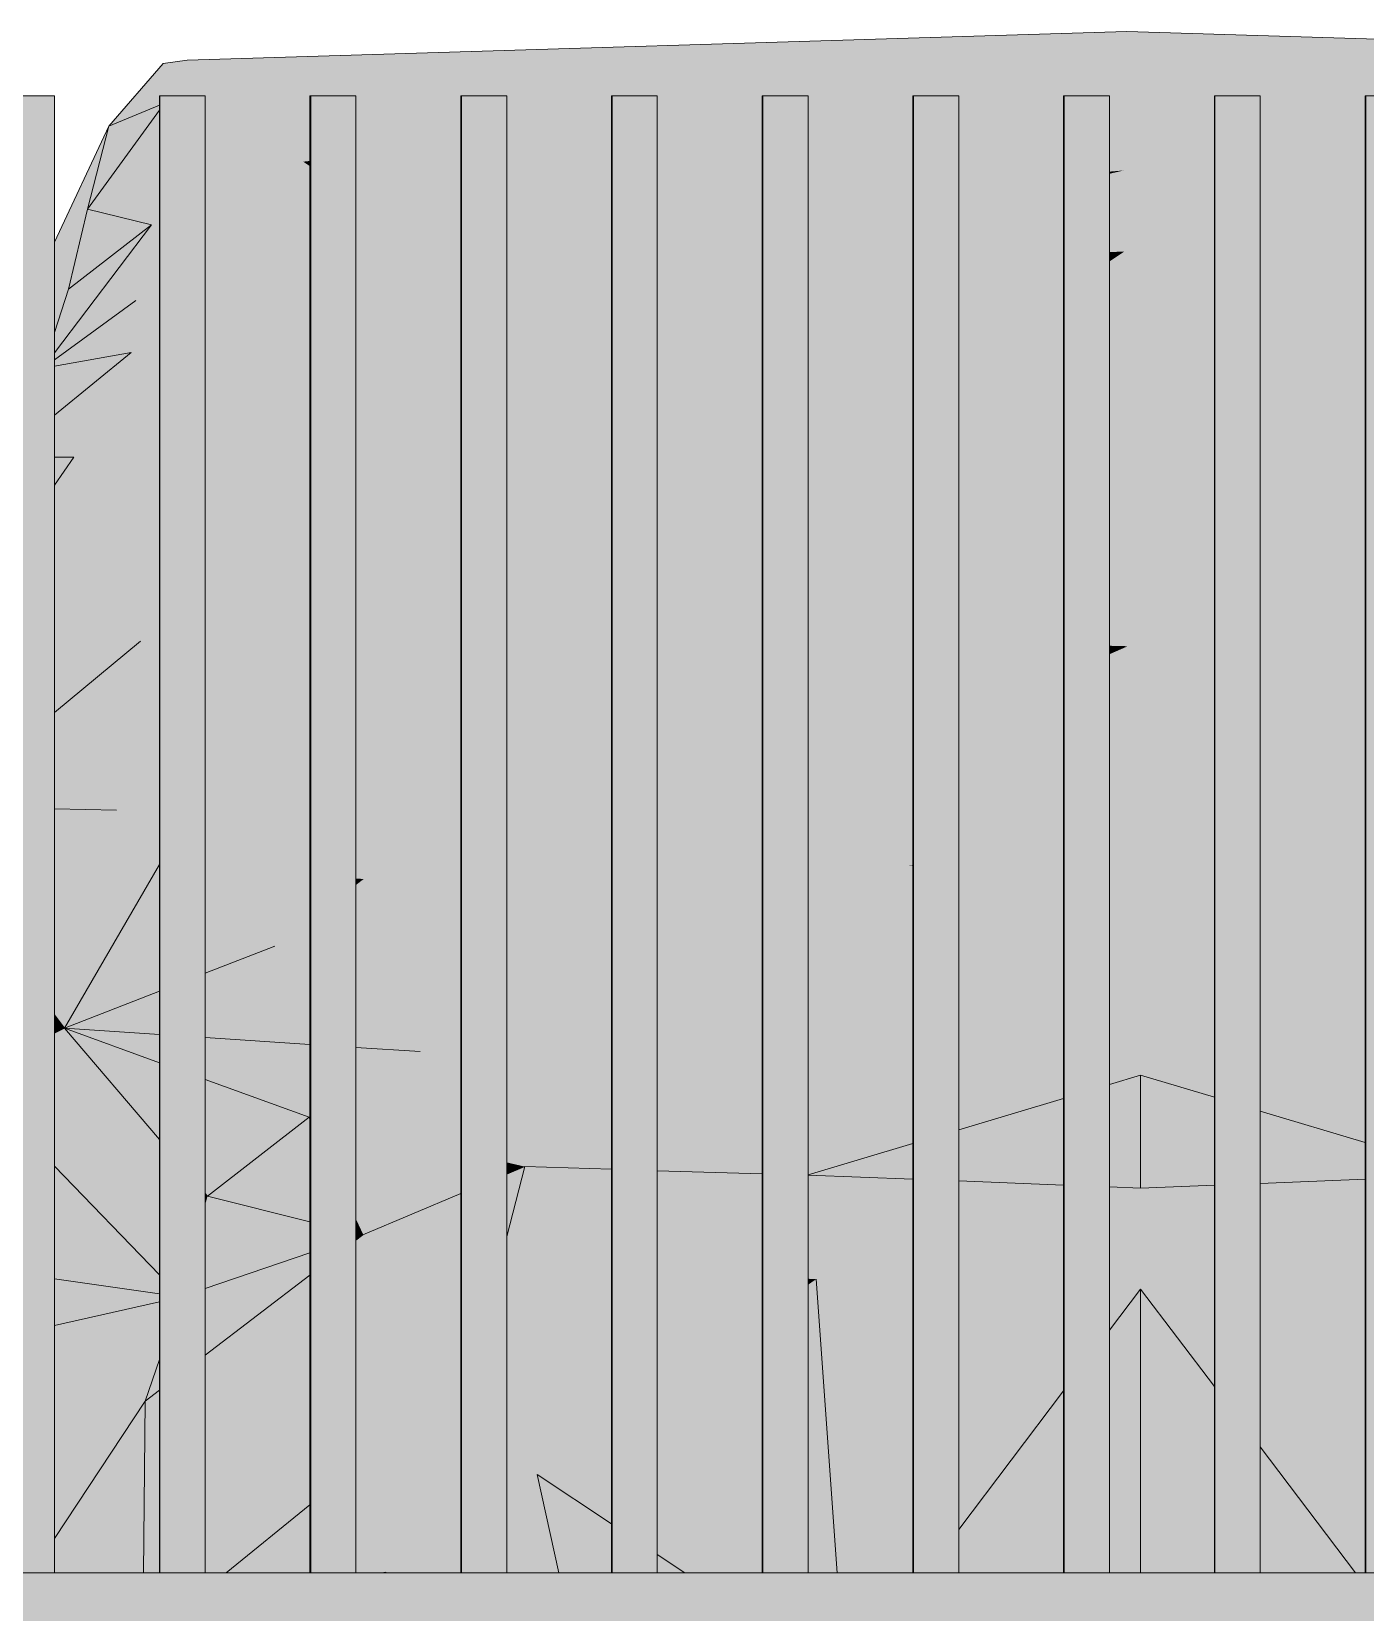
# Model space of a CAD drawing. Header units: millimetres. Extents: x 365175 to 2667127, y -330297 to -162108.
# Drawn here: x 1842609 to 1843494, y -318937 to -317888 of the extents above; entities that cross this region are included whole.
import ezdxf

# ---------------------------------------------------------------- set-up
doc = ezdxf.new("R2010")
doc.units = ezdxf.units.MM
doc.header["$MEASUREMENT"] = 0
doc.layers.add('Cars', color=7, linetype='Continuous')
doc.layers.add('TopoAlt', color=7, linetype='Continuous')

# ---------------------------------------------------------------- blocks, each defined once
blk = doc.blocks.new('Élément de coupe_582_6', base_point=(1445436.1, -319511))
at = {"layer": 'TopoAlt', "linetype": 'Continuous', "lineweight": 0, "true_color": 0x000000}
blk.add_hatch(color=18, dxfattribs=at).paths.add_polyline_path([(1838007, -319511), (1839530.3, -319511), (1839530.3, -319486), (1854698.7, -319486), (1854698.7, -318911), (1838007, -318911)])
at = {"layer": 'TopoAlt', "color": 190, "linetype": 'Continuous', "lineweight": 5, "true_color": 0x8002ff}
blk.add_line((1854698.7, -318911), (1838007, -318911), dxfattribs=at)
blk = doc.blocks.new('Élément de coupe_694_6', base_point=(1445436.1, -319511))
at = {"linetype": 'Continuous', "lineweight": 0, "true_color": 0x000000}
for points in [[(1843494, -317931), (1843494, -318911), (1843494.4, -318911), (1843494.4, -317931)], [(1843494, -317931), (1843494, -318911), (1843494.4, -318911), (1843494.4, -317931)], [(1843494.4, -317931), (1843494.4, -318911), (1843524.4, -318911), (1843524.4, -317931)]]:
    blk.add_hatch(color=18, dxfattribs=at).paths.add_polyline_path(points)
at = {"color": 18, "linetype": 'Continuous', "lineweight": 5, "true_color": 0x330000}
for p, q in [((1843494, -317931), (1843494.4, -317931)), ((1843494, -318911), (1843494, -317931)), ((1843494.4, -317931), (1843524.4, -317931)), ((1843494.4, -318911), (1843494.4, -317931)), ((1843524.4, -318911), (1843524.4, -317931))]:
    blk.add_line(p, q, dxfattribs=at)
blk = doc.blocks.new('Élément de coupe_695_6', base_point=(1445436.1, -319511))
at = {"linetype": 'Continuous', "lineweight": 0, "true_color": 0x000000}
for points in [[(1843394, -317931), (1843394, -318911), (1843394.4, -318911), (1843394.4, -317931)], [(1843394, -317931), (1843394, -318911), (1843394.4, -318911), (1843394.4, -317931)], [(1843394.4, -317931), (1843394.4, -318911), (1843424.4, -318911), (1843424.4, -317931)]]:
    blk.add_hatch(color=18, dxfattribs=at).paths.add_polyline_path(points)
at = {"color": 18, "linetype": 'Continuous', "lineweight": 5, "true_color": 0x330000}
for p, q in [((1843394, -317931), (1843394.4, -317931)), ((1843394, -318911), (1843394, -317931)), ((1843394.4, -317931), (1843424.4, -317931)), ((1843394.4, -318911), (1843394.4, -317931)), ((1843424.4, -318911), (1843424.4, -317931))]:
    blk.add_line(p, q, dxfattribs=at)
blk = doc.blocks.new('Élément de coupe_696_6', base_point=(1445436.1, -319511))
at = {"linetype": 'Continuous', "lineweight": 0, "true_color": 0x000000}
for points in [[(1843294, -317931), (1843294, -318911), (1843294.4, -318911), (1843294.4, -317931)], [(1843294, -317931), (1843294, -318911), (1843294.4, -318911), (1843294.4, -317931)], [(1843294.4, -317931), (1843294.4, -318911), (1843324.4, -318911), (1843324.4, -317931)]]:
    blk.add_hatch(color=18, dxfattribs=at).paths.add_polyline_path(points)
at = {"color": 18, "linetype": 'Continuous', "lineweight": 5, "true_color": 0x330000}
for p, q in [((1843294, -317931), (1843294.4, -317931)), ((1843294, -318911), (1843294, -317931)), ((1843294.4, -317931), (1843324.4, -317931)), ((1843294.4, -318911), (1843294.4, -317931)), ((1843324.4, -318911), (1843324.4, -317931))]:
    blk.add_line(p, q, dxfattribs=at)
blk = doc.blocks.new('Élément de coupe_697_6', base_point=(1445436.1, -319511))
at = {"linetype": 'Continuous', "lineweight": 0, "true_color": 0x000000}
for points in [[(1843194, -317931), (1843194, -318911), (1843194.5, -318911), (1843194.5, -317931)], [(1843194, -317931), (1843194, -318911), (1843194.5, -318911), (1843194.5, -317931)], [(1843194.5, -317931), (1843194.5, -318911), (1843224.5, -318911), (1843224.5, -317931)]]:
    blk.add_hatch(color=18, dxfattribs=at).paths.add_polyline_path(points)
at = {"color": 18, "linetype": 'Continuous', "lineweight": 5, "true_color": 0x330000}
for p, q in [((1843194, -317931), (1843194.5, -317931)), ((1843194, -318911), (1843194, -317931)), ((1843194.5, -317931), (1843224.5, -317931)), ((1843194.5, -318911), (1843194.5, -317931)), ((1843224.5, -318911), (1843224.5, -317931))]:
    blk.add_line(p, q, dxfattribs=at)
blk = doc.blocks.new('Élément de coupe_698_6', base_point=(1445436.1, -319511))
at = {"linetype": 'Continuous', "lineweight": 0, "true_color": 0x000000}
for points in [[(1843094.1, -317931), (1843094.1, -318911), (1843094.5, -318911), (1843094.5, -317931)], [(1843094.1, -317931), (1843094.1, -318911), (1843094.5, -318911), (1843094.5, -317931)], [(1843094.5, -317931), (1843094.5, -318911), (1843124.5, -318911), (1843124.5, -317931)]]:
    blk.add_hatch(color=18, dxfattribs=at).paths.add_polyline_path(points)
at = {"color": 18, "linetype": 'Continuous', "lineweight": 5, "true_color": 0x330000}
for p, q in [((1843094.1, -317931), (1843094.5, -317931)), ((1843094.1, -318911), (1843094.1, -317931)), ((1843094.5, -317931), (1843124.5, -317931)), ((1843094.5, -318911), (1843094.5, -317931)), ((1843124.5, -318911), (1843124.5, -317931))]:
    blk.add_line(p, q, dxfattribs=at)
blk = doc.blocks.new('Élément de coupe_699_6', base_point=(1445436.1, -319511))
at = {"linetype": 'Continuous', "lineweight": 0, "true_color": 0x000000}
for points in [[(1842994.1, -317931), (1842994.1, -318911), (1842994.5, -318911), (1842994.5, -317931)], [(1842994.1, -317931), (1842994.1, -318911), (1842994.5, -318911), (1842994.5, -317931)], [(1842994.5, -317931), (1842994.5, -318911), (1843024.5, -318911), (1843024.5, -317931)]]:
    blk.add_hatch(color=18, dxfattribs=at).paths.add_polyline_path(points)
at = {"color": 18, "linetype": 'Continuous', "lineweight": 5, "true_color": 0x330000}
for p, q in [((1842994.1, -317931), (1842994.5, -317931)), ((1842994.1, -318911), (1842994.1, -317931)), ((1842994.5, -317931), (1843024.5, -317931)), ((1842994.5, -318911), (1842994.5, -317931)), ((1843024.5, -318911), (1843024.5, -317931))]:
    blk.add_line(p, q, dxfattribs=at)
blk = doc.blocks.new('Élément de coupe_700_6', base_point=(1445436.1, -319511))
at = {"linetype": 'Continuous', "lineweight": 0, "true_color": 0x000000}
for points in [[(1842894.1, -317931), (1842894.1, -318911), (1842894.6, -318911), (1842894.6, -317931)], [(1842894.1, -317931), (1842894.1, -318911), (1842894.6, -318911), (1842894.6, -317931)], [(1842894.6, -317931), (1842894.6, -318911), (1842924.6, -318911), (1842924.6, -317931)]]:
    blk.add_hatch(color=18, dxfattribs=at).paths.add_polyline_path(points)
at = {"color": 18, "linetype": 'Continuous', "lineweight": 5, "true_color": 0x330000}
for p, q in [((1842894.1, -317931), (1842894.6, -317931)), ((1842894.1, -318911), (1842894.1, -317931)), ((1842894.6, -317931), (1842924.6, -317931)), ((1842894.6, -318911), (1842894.6, -317931)), ((1842924.6, -318911), (1842924.6, -317931))]:
    blk.add_line(p, q, dxfattribs=at)
blk = doc.blocks.new('Élément de coupe_701_6', base_point=(1445436.1, -319511))
at = {"linetype": 'Continuous', "lineweight": 0, "true_color": 0x000000}
for points in [[(1842794.1, -317931), (1842794.1, -318911), (1842794.6, -318911), (1842794.6, -317931)], [(1842794.1, -317931), (1842794.1, -318911), (1842794.6, -318911), (1842794.6, -317931)], [(1842794.6, -317931), (1842794.6, -318911), (1842824.6, -318911), (1842824.6, -317931)]]:
    blk.add_hatch(color=18, dxfattribs=at).paths.add_polyline_path(points)
at = {"color": 18, "linetype": 'Continuous', "lineweight": 5, "true_color": 0x330000}
for p, q in [((1842794.1, -317931), (1842794.6, -317931)), ((1842794.1, -318911), (1842794.1, -317931)), ((1842794.6, -317931), (1842824.6, -317931)), ((1842794.6, -318911), (1842794.6, -317931)), ((1842824.6, -318911), (1842824.6, -317931))]:
    blk.add_line(p, q, dxfattribs=at)
blk = doc.blocks.new('Élément de coupe_702_6', base_point=(1445436.1, -319511))
at = {"linetype": 'Continuous', "lineweight": 0, "true_color": 0x000000}
for points in [[(1842694.2, -317931), (1842694.2, -318911), (1842694.6, -318911), (1842694.6, -317931)], [(1842694.2, -317931), (1842694.2, -318911), (1842694.6, -318911), (1842694.6, -317931)], [(1842694.6, -317931), (1842694.6, -318911), (1842724.6, -318911), (1842724.6, -317931)]]:
    blk.add_hatch(color=18, dxfattribs=at).paths.add_polyline_path(points)
at = {"color": 18, "linetype": 'Continuous', "lineweight": 5, "true_color": 0x330000}
for p, q in [((1842694.2, -317931), (1842694.6, -317931)), ((1842694.2, -318911), (1842694.2, -317931)), ((1842694.6, -317931), (1842724.6, -317931)), ((1842694.6, -318911), (1842694.6, -317931)), ((1842724.6, -318911), (1842724.6, -317931))]:
    blk.add_line(p, q, dxfattribs=at)
blk = doc.blocks.new('Élément de coupe_703_6', base_point=(1445436.1, -319511))
at = {"linetype": 'Continuous', "lineweight": 0, "true_color": 0x000000}
for points in [[(1842594.2, -317931), (1842594.2, -318911), (1842594.6, -318911), (1842594.6, -317931)], [(1842594.2, -317931), (1842594.2, -318911), (1842594.6, -318911), (1842594.6, -317931)], [(1842594.6, -317931), (1842594.6, -318911), (1842624.6, -318911), (1842624.6, -317931)]]:
    blk.add_hatch(color=18, dxfattribs=at).paths.add_polyline_path(points)
at = {"color": 18, "linetype": 'Continuous', "lineweight": 5, "true_color": 0x330000}
for p, q in [((1842594.2, -317931), (1842594.6, -317931)), ((1842594.2, -318911), (1842594.2, -317931)), ((1842594.6, -317931), (1842624.6, -317931)), ((1842594.6, -318911), (1842594.6, -317931)), ((1842624.6, -318911), (1842624.6, -317931))]:
    blk.add_line(p, q, dxfattribs=at)
blk = doc.blocks.new('Élément de coupe_745_6', base_point=(1445436.1, -319511))
at = {"layer": 'Cars', "linetype": 'Continuous', "lineweight": 0, "true_color": 0x000000}
for points in [[(1843334.2, -317891), (1843335.9, -317888.3), (1842696.8, -317909.4)], [(1842712.7, -317907.2), (1842696.8, -317909.4), (1843335.9, -317888.3)], [(1843335.9, -317888.3), (1843334.2, -317891), (1843972.8, -317907.5)], [(1843334.2, -317891), (1842696.8, -317909.4), (1842697.7, -317931), (1842724.6, -317931), (1842724.6, -317933.6)], [(1842724.6, -317933.6), (1842724.6, -317934.6), (1842794.1, -317932.6), (1842794.1, -317931), (1842824.6, -317931), (1842824.6, -317931.7), (1843334.2, -317916.6), (1843334.2, -317891)], [(1843334.2, -317916.6), (1843970.8, -317931.5), (1843334.2, -317891)], [(1843970.8, -317931.5), (1843972.8, -317907.5), (1843334.2, -317891)], [(1842660.7, -317951), (1842694.2, -317937), (1842694.2, -317931), (1842694.6, -317931), (1842697.7, -317931), (1842696.8, -317909.4)], [(1842824.6, -317931.7), (1842824.6, -317970.9), (1842894.1, -317963.5), (1842894.1, -317931), (1842924.6, -317931), (1842924.6, -317960.2), (1842994.1, -317952.8), (1842994.1, -317931), (1843024.5, -317931), (1843024.5, -317949.6), (1843094.1, -317942.2), (1843094.1, -317931), (1843124.5, -317931), (1843124.5, -317938.9), (1843194, -317931.5), (1843194, -317931), (1843199, -317931), (1843334.2, -317916.6)], [(1843199, -317931), (1843224.5, -317931), (1843224.5, -317940.7), (1843334.2, -317916.6)], [(1843334.2, -317916.6), (1843224.5, -317940.7), (1843224.5, -317989.7), (1843294, -317983.8), (1843294, -317931), (1843324.4, -317931), (1843324.4, -317981.2), (1843334, -317980.4)], [(1843334, -317980.4), (1843394, -317985.4), (1843394, -317931), (1843400.5, -317931), (1843334.2, -317916.6)], [(1843334.2, -317916.6), (1843400.5, -317931), (1843424.4, -317931), (1843424.4, -317936.2), (1843494, -317951.3), (1843494, -317937)], [(1843334.2, -317916.6), (1843494, -317937), (1843494, -317931), (1843524.4, -317931), (1843524.4, -317940.9), (1843593.9, -317949.7), (1843593.9, -317931), (1843624.4, -317931), (1843624.4, -317953.6), (1843693.9, -317962.5), (1843693.9, -317931), (1843724.3, -317931), (1843724.3, -317966.4), (1843793.9, -317975.3), (1843793.9, -317931), (1843824.3, -317931), (1843824.3, -317979.2), (1843868.2, -317984.8), (1843893.8, -317971.5), (1843893.8, -317931), (1843924.3, -317931), (1843924.3, -317955.7), (1843970.8, -317931.5)], [(1842646.5, -318006), (1842694.2, -317940.5), (1842694.2, -317937), (1842660.7, -317951)], [(1842646.5, -318006), (1842688.9, -318016.5), (1842694.2, -317968.6), (1842694.2, -317940.5)], [(1842724.6, -317946.9), (1842789.6, -317974.6), (1842794.1, -317974.1), (1842794.1, -317932.6), (1842724.6, -317934.6)], [(1843194, -317931.5), (1843124.5, -317938.9), (1843124.5, -317962.6), (1843194, -317947.3)], [(1843494, -317951.3), (1843424.4, -317936.2), (1843424.4, -317987.9), (1843494, -317993.6)], [(1842660.7, -317951), (1842624.6, -318027.9), (1842624.6, -318047.6), (1842646.5, -318006)], [(1842660.7, -317951), (1842624.6, -318027.9), (1842624.6, -318047.6), (1842646.5, -318006)], [(1842724.6, -317946.9), (1842724.6, -318001.6), (1842789.6, -317974.6)], [(1843024.5, -317949.6), (1843024.5, -317984.5), (1843094.1, -317969.3), (1843094.1, -317942.2)], [(1843194, -317947.3), (1843124.5, -317962.6), (1843124.5, -317998.2), (1843194, -317992.3)], [(1842994.1, -317952.8), (1842924.6, -317960.2), (1842924.6, -318006.5), (1842994.1, -317991.2)], [(1842688.9, -318016.5), (1842694.2, -318014.3), (1842694.2, -317968.6)], [(1842824.6, -317997.4), (1842860.2, -318020.6), (1842894.1, -318013.2), (1842894.1, -317963.5), (1842824.6, -317970.9)], [(1843094.1, -317969.3), (1843024.5, -317984.5), (1843024.5, -318006.7), (1843094.1, -318000.8)], [(1842724.6, -318001.6), (1842724.6, -318028.6), (1842789.6, -317974.6)], [(1842724.6, -318055.1), (1842794.1, -318037.4), (1842794.1, -317977.6), (1842789.6, -317974.6), (1842724.6, -318028.6)], [(1842794.1, -317974.1), (1842789.6, -317974.6), (1842794.1, -317977.6)], [(1843324.4, -317982.6), (1843324.4, -318034.5), (1843334.2, -318034.3), (1843334, -317980.4)], [(1843324.4, -317981.2), (1843324.4, -317982), (1843334, -317980.4)], [(1843324.4, -317982), (1843324.4, -317982.6), (1843334, -317980.4)], [(1843394, -317990.4), (1843334, -317980.4), (1843394, -317993.7)], [(1843334, -317980.4), (1843394, -317990.4), (1843394, -317985.4)], [(1843394, -317993.7), (1843334, -317980.4), (1843334.2, -318034.3), (1843394, -318035.6)], [(1842924.6, -318015.2), (1842994.1, -318009.2), (1842994.1, -317991.2), (1842924.6, -318006.5)], [(1843124.5, -318015.4), (1843194, -318003.8), (1843194, -317992.3), (1843124.5, -317998.2)], [(1843224.5, -317998.7), (1843294, -317987.1), (1843294, -317983.8), (1843224.5, -317989.7)], [(1843224.5, -318006), (1843294, -317989.8), (1843294, -317987.1), (1843224.5, -317998.7)], [(1843224.5, -318006), (1843224.5, -318037), (1843294, -318035.3), (1843294, -317989.8)], [(1843424.4, -317987.9), (1843424.4, -317995.5), (1843494, -318007.1), (1843494, -317993.6)], [(1842860.2, -318020.6), (1842824.6, -317997.4), (1842824.6, -318029.7)], [(1843024.5, -318032.1), (1843094.1, -318020.4), (1843094.1, -318000.8), (1843024.5, -318006.7)], [(1843124.5, -318029.5), (1843194, -318013.2), (1843194, -318003.8), (1843124.5, -318015.4)], [(1843424.4, -318000.4), (1843494, -318015.8), (1843494, -318007.1), (1843424.4, -317995.5)], [(1843424.4, -318036.3), (1843494, -318037.8), (1843494, -318015.8), (1843424.4, -318000.4)], [(1842624.6, -318047.6), (1842624.6, -318074.1), (1842634, -318059.2), (1842646.5, -318006)], [(1842624.6, -318047.6), (1842624.6, -318074.1), (1842634, -318059.2), (1842646.5, -318006)], [(1842646.5, -318006), (1842634, -318059.2), (1842688.9, -318016.5)], [(1842688.9, -318016.5), (1842678.5, -318066.8), (1842694.2, -318053.8), (1842694.2, -318014.3)], [(1842860.2, -318020.6), (1842894.1, -318017.7), (1842894.1, -318013.2)], [(1842924.6, -318048.7), (1842994.1, -318037.1), (1842994.1, -318009.2), (1842924.6, -318015.2)], [(1843124.5, -318039.4), (1843194, -318037.7), (1843194, -318013.2), (1843124.5, -318029.5)], [(1842624.6, -318101.4), (1842624.6, -318106), (1842678.5, -318066.8), (1842688.9, -318016.5)], [(1842624.6, -318101.4), (1842688.9, -318016.5), (1842634, -318059.2), (1842624.6, -318087.9)], [(1842824.6, -318036.1), (1842860.2, -318020.6), (1842824.6, -318029.7)], [(1842860.2, -318020.6), (1842824.6, -318036.1), (1842824.6, -318067.5), (1842860.3, -318059.5)], [(1842894.1, -318017.7), (1842860.2, -318020.6), (1842860.3, -318059.5), (1842894.1, -318053.8)], [(1843024.5, -318032.1), (1843024.5, -318045.2), (1843077.2, -318040.6), (1843094.1, -318036.6), (1843094.1, -318020.4)], [(1843224.5, -318107.8), (1843294, -318061.2), (1843294, -318035.3), (1843224.5, -318037)], [(1843324.4, -318040.8), (1843334.2, -318034.3), (1843324.4, -318034.5)], [(1843324.4, -318040.8), (1843324.4, -318295.8), (1843336.5, -318296.1), (1843334.2, -318034.3)], [(1843334.2, -318034.3), (1843336.5, -318296.1), (1843394, -318294.9), (1843394, -318074)], [(1843394, -318035.6), (1843334.2, -318034.3), (1843394, -318074)], [(1842724.6, -318079.7), (1842794.1, -318049.4), (1842794.1, -318037.4), (1842724.6, -318055.1)], [(1842994.1, -318037.1), (1842924.6, -318048.7), (1842924.6, -318053.9), (1842994.1, -318047.8)], [(1843024.5, -318241.7), (1843094.1, -318195.1), (1843094.1, -318040.2), (1843077.2, -318040.6), (1843024.5, -318147.3)], [(1843024.5, -318147.3), (1843077.2, -318040.6), (1843024.5, -318045.2)], [(1843094.1, -318036.6), (1843077.2, -318040.6), (1843094.1, -318040.2)], [(1843124.5, -318039.4), (1843124.5, -318174.7), (1843194, -318128.2), (1843194, -318037.7)], [(1843494, -318037.8), (1843424.4, -318036.3), (1843424.4, -318094.2), (1843494, -318140.3)], [(1842678.5, -318066.8), (1842694.2, -318062.9), (1842694.2, -318053.8)], [(1842794.1, -318049.4), (1842724.6, -318079.7), (1842724.6, -318090.1), (1842794.1, -318074.4)], [(1842860.3, -318059.5), (1842894.1, -318056.5), (1842894.1, -318053.8)], [(1842860.3, -318059.5), (1842894.1, -318141.2), (1842894.1, -318056.5)], [(1842994.1, -318047.8), (1842924.6, -318053.9), (1842924.6, -318214.7), (1842955, -318288.2), (1842994.1, -318209)], [(1842624.6, -318079), (1842624.6, -318087.9), (1842634, -318059.2)], [(1842624.6, -318079), (1842624.6, -318087.9), (1842634, -318059.2)], [(1842624.6, -318079), (1842634, -318059.2), (1842624.6, -318074.1)], [(1842624.6, -318079), (1842634, -318059.2), (1842624.6, -318074.1)], [(1842624.6, -318110.2), (1842675.4, -318101.2), (1842678.5, -318066.8), (1842624.6, -318106)], [(1842678.5, -318066.8), (1842675.4, -318101.2), (1842694.2, -318093), (1842694.2, -318062.9)], [(1842860.3, -318059.5), (1842824.6, -318106.1), (1842824.6, -318290.4), (1842894.1, -318289.2), (1842894.1, -318141.2)], [(1842824.6, -318106.1), (1842860.3, -318059.5), (1842824.6, -318067.5)], [(1843224.5, -318107.8), (1843224.5, -318293.8), (1843294, -318295.2), (1843294, -318061.2)], [(1842794.1, -318074.4), (1842724.6, -318090.1), (1842724.6, -318236.7), (1842794.1, -318145.9)], [(1842675.4, -318101.2), (1842694.2, -318096.9), (1842694.2, -318093)], [(1842694.2, -318096.9), (1842675.4, -318101.2), (1842681.6, -318292.8), (1842694.2, -318276.5)], [(1843424.4, -318294.3), (1843494, -318292.8), (1843494, -318140.3), (1843424.4, -318094.2)], [(1842675.4, -318101.2), (1842624.6, -318142.7), (1842624.6, -318170.6), (1842637.4, -318170.6)], [(1842624.6, -318110.2), (1842624.6, -318142.7), (1842675.4, -318101.2)], [(1842637.4, -318170.6), (1842681.6, -318292.8), (1842675.4, -318101.2)], [(1843194, -318128.2), (1843124.5, -318174.7), (1843124.5, -318291.7), (1843194, -318293.2)], [(1842794.1, -318145.9), (1842724.6, -318236.7), (1842724.6, -318292.1), (1842794.1, -318290.9)], [(1842637.4, -318170.6), (1842624.6, -318189.2), (1842624.6, -318199.5)], [(1842624.6, -318170.6), (1842624.6, -318189.2), (1842637.4, -318170.6)], [(1842624.6, -318199.5), (1842624.6, -318297.8), (1842681.6, -318292.8), (1842637.4, -318170.6)], [(1843024.5, -318241.7), (1843024.5, -318289.7), (1843094.1, -318291.1), (1843094.1, -318195.1)], [(1842955, -318288.2), (1842994.1, -318262), (1842994.1, -318209)], [(1842924.6, -318288.7), (1842955, -318288.2), (1842924.6, -318214.7)], [(1842955, -318288.2), (1842994.1, -318289), (1842994.1, -318262)], [(1842681.6, -318292.8), (1842694.2, -318292.6), (1842694.2, -318276.5)], [(1842681.6, -318292.8), (1842624.6, -318340.1), (1842624.6, -318403.9), (1842665.7, -318404.8)], [(1842624.6, -318297.8), (1842624.6, -318340.1), (1842681.6, -318292.8)], [(1842681.6, -318292.8), (1842665.7, -318404.8), (1842694.2, -318393.3), (1842694.2, -318292.6)], [(1842724.6, -318292.1), (1842724.6, -318381), (1842794.1, -318353), (1842794.1, -318290.9)], [(1842824.6, -318340.8), (1842894.1, -318312.7), (1842894.1, -318289.2), (1842824.6, -318290.4)], [(1842924.6, -318425.5), (1842994.1, -318431.1), (1842994.1, -318371), (1842955, -318288.2), (1842924.6, -318300.5)], [(1842924.6, -318300.5), (1842955, -318288.2), (1842924.6, -318288.7)], [(1842994.1, -318289), (1842955, -318288.2), (1842994.1, -318371)], [(1843024.5, -318289.7), (1843024.5, -318433), (1843094.1, -318402.5), (1843094.1, -318291.1)], [(1843124.5, -318389.2), (1843194, -318358.6), (1843194, -318293.2), (1843124.5, -318291.7)], [(1843224.5, -318293.8), (1843224.5, -318345.3), (1843294, -318314.7), (1843294, -318295.2)], [(1843324.4, -318295.8), (1843324.4, -318301.4), (1843336.5, -318296.1)], [(1843324.4, -318301.4), (1843324.4, -318423.4), (1843338.9, -318422.9), (1843336.5, -318296.1)], [(1843394, -318294.9), (1843336.5, -318296.1), (1843394, -318321)], [(1843336.5, -318296.1), (1843338.9, -318422.9), (1843394, -318424.7), (1843394, -318321)], [(1843424.4, -318294.3), (1843424.4, -318334.1), (1843494, -318364.2), (1843494, -318292.8)], [(1842824.6, -318340.8), (1842824.6, -318417.5), (1842894.1, -318423.1), (1842894.1, -318312.7)], [(1843224.5, -318345.3), (1843224.5, -318426.7), (1843294, -318424.4), (1843294, -318314.7)], [(1843494, -318364.2), (1843424.4, -318334.1), (1843424.4, -318425.7), (1843494, -318428)], [(1842794.1, -318353), (1842724.6, -318381), (1842724.6, -318409.5), (1842794.1, -318415.1)], [(1843124.5, -318430.1), (1843194, -318427.7), (1843194, -318358.6), (1843124.5, -318389.2)], [(1842665.7, -318404.8), (1842694.2, -318407.1), (1842694.2, -318393.3)], [(1843024.5, -318433), (1843024.5, -318433.4), (1843094.1, -318431.1), (1843094.1, -318402.5)], [(1842624.6, -318403.9), (1842624.6, -318413), (1842665.7, -318404.8)], [(1842624.6, -318413), (1842624.6, -318434.5), (1842694.2, -318439), (1842694.2, -318437.8), (1842665.7, -318404.8)], [(1842694.2, -318407.1), (1842665.7, -318404.8), (1842694.2, -318437.8)], [(1842724.6, -318438.6), (1842794.1, -318437.4), (1842794.1, -318415.1), (1842724.6, -318409.5)], [(1842824.6, -318417.5), (1842824.6, -318436.9), (1842894.1, -318435.7), (1842894.1, -318423.1)], [(1843324.4, -318424.7), (1843324.4, -318435.8), (1843340.1, -318435.1), (1843338.9, -318422.9)], [(1843338.9, -318422.9), (1843324.4, -318423.4), (1843324.4, -318424.2)], [(1843324.4, -318424.7), (1843338.9, -318422.9), (1843324.4, -318424.2)], [(1843394, -318427.8), (1843338.9, -318422.9), (1843394, -318429.6)], [(1843338.9, -318422.9), (1843394, -318427.8), (1843394, -318424.7)], [(1843338.9, -318422.9), (1843340.1, -318435.1), (1843394, -318437.6), (1843394, -318429.6)], [(1842994.1, -318431.1), (1842924.6, -318425.5), (1842924.6, -318435.2), (1842994.1, -318434)], [(1842924.6, -318435.2), (1842924.6, -318442.2), (1842994.1, -318436.1), (1842994.1, -318434)], [(1843024.5, -318450.8), (1843094.1, -318444.7), (1843094.1, -318431.1), (1843024.5, -318433.4)], [(1843124.5, -318430.1), (1843124.5, -318441.9), (1843194, -318435.8), (1843194, -318427.7)], [(1843224.5, -318426.7), (1843224.5, -318433.1), (1843294, -318426.9), (1843294, -318424.4)], [(1843294, -318426.9), (1843224.5, -318433.1), (1843224.5, -318437.6), (1843294, -318428.6)], [(1843294, -318428.6), (1843224.5, -318437.6), (1843224.5, -318440.4), (1843294, -318437.2)], [(1843424.4, -318425.7), (1843424.4, -318430.5), (1843494, -318436.7), (1843494, -318428)], [(1843494, -318436.7), (1843424.4, -318430.5), (1843424.4, -318433.4), (1843494, -318441.9)], [(1843424.4, -318433.4), (1843424.4, -318439), (1843494, -318442.2), (1843494, -318441.9)], [(1842624.6, -318434.5), (1842624.6, -318540.6), (1842631.2, -318549.6), (1842694.2, -318441), (1842694.2, -318439)], [(1842631.2, -318549.6), (1842694.2, -318525), (1842694.2, -318441)], [(1842724.6, -318441.6), (1842794.1, -318447.6), (1842794.1, -318437.4), (1842724.6, -318438.6)], [(1842724.6, -318460.8), (1842770.7, -318495.1), (1842794.1, -318477.4), (1842794.1, -318447.6), (1842724.6, -318441.6)], [(1842824.6, -318450.2), (1842829.7, -318450.6), (1842894.1, -318444.9), (1842894.1, -318435.7), (1842824.6, -318436.9)], [(1842924.6, -318442.2), (1842924.6, -318451.1), (1842994.1, -318451.4), (1842994.1, -318436.1)], [(1843024.5, -318450.8), (1843024.5, -318451.1), (1843094.1, -318447.3), (1843094.1, -318444.7)], [(1843194, -318435.8), (1843124.5, -318441.9), (1843124.5, -318445.6), (1843190.4, -318442), (1843194, -318441.5)], [(1843190.4, -318442), (1843124.5, -318474.2), (1843124.5, -318486.4), (1843194, -318469.8), (1843194, -318441.8)], [(1843124.5, -318445.6), (1843124.5, -318474.2), (1843190.4, -318442)], [(1843190.4, -318442), (1843194, -318441.8), (1843194, -318441.5)], [(1843294, -318437.2), (1843224.5, -318440.4), (1843224.5, -318462.6), (1843294, -318446.1)], [(1843324.4, -318438.8), (1843340.1, -318435.1), (1843324.4, -318435.8)], [(1843340.1, -318435.1), (1843324.4, -318438.8), (1843324.4, -318487.1), (1843344.8, -318486.2)], [(1843340.1, -318435.1), (1843344.8, -318486.2), (1843394, -318488.4), (1843394, -318447.5)], [(1843394, -318437.6), (1843340.1, -318435.1), (1843394, -318447.5)], [(1843424.4, -318454.5), (1843494, -318470.6), (1843494, -318442.2), (1843424.4, -318439)], [(1842824.6, -318454.5), (1842829.7, -318450.6), (1842824.6, -318450.2)], [(1842824.6, -318454.5), (1842824.6, -318485.6), (1842894.1, -318473.3), (1842894.1, -318450.9), (1842829.7, -318450.6)], [(1842829.7, -318450.6), (1842894.1, -318450.9), (1842894.1, -318444.9)], [(1842924.6, -318451.1), (1842924.6, -318467.9), (1842994.1, -318455.5), (1842994.1, -318451.4)], [(1843024.5, -318451.1), (1843024.5, -318457.6), (1843076.2, -318497.8), (1843094.1, -318489.1), (1843094.1, -318447.3)], [(1843294, -318446.1), (1843224.5, -318462.6), (1843224.5, -318491.4), (1843294, -318488.4)], [(1843494, -318470.6), (1843424.4, -318454.5), (1843424.4, -318489.7), (1843494, -318492.8)], [(1842724.6, -318513.1), (1842770.7, -318495.1), (1842724.6, -318460.8)], [(1842994.1, -318455.5), (1842924.6, -318467.9), (1842924.6, -318496.5), (1842994.1, -318497.1)], [(1843024.5, -318457.6), (1843024.5, -318497.4), (1843076.2, -318497.8)], [(1842824.6, -318495.6), (1842894.1, -318496.2), (1842894.1, -318473.3), (1842824.6, -318485.6)], [(1843124.5, -318486.4), (1843124.5, -318495.7), (1843194, -318492.7), (1843194, -318469.8)], [(1842794.1, -318477.4), (1842770.7, -318495.1), (1842794.1, -318491)], [(1843344.8, -318486.2), (1843324.4, -318487.1), (1843324.4, -318495)], [(1843324.4, -318581.4), (1843345.1, -318580.8), (1843344.8, -318486.2), (1843324.4, -318495)], [(1843344.8, -318486.2), (1843394, -318507.4), (1843394, -318488.4)], [(1843394, -318507.4), (1843344.8, -318486.2), (1843345.1, -318580.8), (1843394, -318582.1)], [(1842724.6, -318555.8), (1842794.1, -318560.3), (1842794.1, -318512.1), (1842770.7, -318495.1), (1842724.6, -318513.1)], [(1842794.1, -318491), (1842770.7, -318495.1), (1842794.1, -318495.3)], [(1842770.7, -318495.1), (1842794.1, -318512.1), (1842794.1, -318495.3)], [(1842894.1, -318496.2), (1842824.6, -318495.6), (1842824.6, -318534.2), (1842867.2, -318565.1), (1842894.1, -318556.5)], [(1842924.6, -318546.7), (1842994.1, -318524.3), (1842994.1, -318497.1), (1842924.6, -318496.5)], [(1843076.2, -318497.8), (1843094.1, -318493.6), (1843094.1, -318489.1)], [(1843076.2, -318497.8), (1843094.1, -318497.1), (1843094.1, -318493.6)], [(1843076.2, -318497.8), (1843094.1, -318544.9), (1843094.1, -318497.1)], [(1843194, -318492.7), (1843124.5, -318495.7), (1843124.5, -318581.1), (1843194, -318551.1)], [(1843294, -318488.4), (1843224.5, -318491.4), (1843224.5, -318538), (1843294, -318508.1)], [(1843494, -318492.8), (1843424.4, -318489.7), (1843424.4, -318520.5), (1843494, -318550.3)], [(1843024.5, -318514.5), (1843076.2, -318497.8), (1843024.5, -318497.4)], [(1843024.5, -318579.5), (1843094.1, -318585.8), (1843094.1, -318544.9), (1843076.2, -318497.8), (1843024.5, -318514.5)], [(1843224.5, -318584.1), (1843294, -318582.2), (1843294, -318508.1), (1843224.5, -318538)], [(1842631.2, -318549.6), (1842694.2, -318553.8), (1842694.2, -318525)], [(1842924.6, -318570.4), (1842994.1, -318576.7), (1842994.1, -318524.3), (1842924.6, -318546.7)], [(1843424.4, -318520.5), (1843424.4, -318583), (1843494, -318584.9), (1843494, -318550.3)], [(1842867.2, -318565.1), (1842824.6, -318534.2), (1842824.6, -318562.3)], [(1842624.6, -318546.3), (1842631.2, -318549.6), (1842624.6, -318540.6)], [(1842624.6, -318552.9), (1842631.2, -318549.6), (1842624.6, -318546.3)], [(1842624.6, -318552.9), (1842624.6, -318587.6), (1842631.2, -318549.6)], [(1842624.6, -318587.6), (1842624.6, -318634.9), (1842694.2, -318652.8), (1842694.2, -318623.5), (1842631.2, -318549.6)], [(1842694.2, -318572.5), (1842631.2, -318549.6), (1842694.2, -318623.5)], [(1842631.2, -318549.6), (1842694.2, -318572.5), (1842694.2, -318553.8)], [(1842724.6, -318583.5), (1842793.6, -318608.6), (1842794.1, -318608.2), (1842794.1, -318560.3), (1842724.6, -318555.8)], [(1842894.1, -318556.5), (1842867.2, -318565.1), (1842894.1, -318567.6)], [(1843194, -318551.1), (1843124.5, -318581.1), (1843124.5, -318586.9), (1843194, -318585)], [(1842867.2, -318565.1), (1842824.6, -318562.3), (1842824.6, -318590.3)], [(1842824.6, -318615.7), (1842894.1, -318631.7), (1842894.1, -318594.7), (1842867.2, -318565.1), (1842824.6, -318590.3)], [(1842867.2, -318565.1), (1842894.1, -318594.7), (1842894.1, -318567.6)], [(1842924.6, -318570.4), (1842924.6, -318628.2), (1842936.6, -318641.4), (1842994.1, -318623.5), (1842994.1, -318576.7)], [(1843024.5, -318579.5), (1843024.5, -318614), (1843094.1, -318592.3), (1843094.1, -318585.8)], [(1843345.1, -318580.8), (1843324.4, -318587), (1843324.4, -318654.8), (1843345.1, -318655.6)], [(1843324.4, -318581.4), (1843324.4, -318587), (1843345.1, -318580.8)], [(1843394, -318595.4), (1843345.1, -318580.8), (1843345.1, -318655.6), (1843394, -318653.6)], [(1843345.1, -318580.8), (1843394, -318595.4), (1843394, -318582.1)], [(1842793.6, -318608.6), (1842724.6, -318583.5), (1842724.6, -318659.2), (1842726.1, -318661)], [(1843124.5, -318646.9), (1843194, -318626.1), (1843194, -318585), (1843124.5, -318586.9)], [(1843224.5, -318617), (1843294, -318596.1), (1843294, -318582.2), (1843224.5, -318584.1)], [(1843494, -318584.9), (1843424.4, -318583), (1843424.4, -318604.5), (1843494, -318625.3)], [(1843024.5, -318614), (1843024.5, -318644.1), (1843094.1, -318646.2), (1843094.1, -318592.3)], [(1843224.5, -318650.9), (1843294, -318653.6), (1843294, -318596.1), (1843224.5, -318617)], [(1842793.6, -318608.6), (1842726.1, -318661), (1842794.1, -318678), (1842794.1, -318609.9)], [(1842794.1, -318608.2), (1842793.6, -318608.6), (1842794.1, -318608.7)], [(1842793.6, -318608.6), (1842794.1, -318609.9), (1842794.1, -318608.7)], [(1843424.4, -318604.5), (1843424.4, -318652.5), (1843494, -318649.7), (1843494, -318625.3)], [(1842824.6, -318615.7), (1842824.6, -318676.6), (1842829.2, -318686.7), (1842894.1, -318659.3), (1842894.1, -318631.7)], [(1842924.6, -318638.6), (1842936.6, -318641.4), (1842924.6, -318628.2)], [(1842936.6, -318641.4), (1842994.1, -318643.1), (1842994.1, -318623.5)], [(1843124.5, -318647.1), (1843194, -318649.8), (1843194, -318626.1), (1843124.5, -318646.9)], [(1842624.6, -318634.9), (1842624.6, -318641), (1842694.2, -318713.1), (1842694.2, -318652.8)], [(1842624.6, -318641), (1842624.6, -318715.9), (1842694.2, -318725.8), (1842694.2, -318713.1)], [(1842924.6, -318646.5), (1842936.6, -318641.4), (1842924.6, -318638.6)], [(1842924.6, -318646.5), (1842924.6, -318687.8), (1842936.6, -318641.4)], [(1842924.6, -318687.8), (1842924.6, -318701.8), (1842994.1, -318682.7), (1842994.1, -318643.1), (1842936.6, -318641.4)], [(1843024.5, -318644.1), (1843024.5, -318674.4), (1843094.1, -318655.3), (1843094.1, -318646.2)], [(1843194, -318649.8), (1843124.5, -318647.1), (1843124.5, -318653.2), (1843129.8, -318716.1), (1843194, -318698)], [(1843124.5, -318653.2), (1843124.5, -318715.8), (1843129.8, -318716.1)], [(1843294, -318653.6), (1843224.5, -318650.9), (1843224.5, -318689.5), (1843294, -318669.9)], [(1843394, -318653.6), (1843345.1, -318655.6), (1843394, -318669.3)], [(1843424.4, -318677.8), (1843494, -318697.3), (1843494, -318649.7), (1843424.4, -318652.5)], [(1842724.6, -318659.2), (1842724.6, -318660.6), (1842726.1, -318661)], [(1842724.6, -318660.6), (1842724.6, -318666.8), (1842726.1, -318661)], [(1842724.6, -318666.8), (1842724.6, -318722.3), (1842794.1, -318698.6), (1842794.1, -318678), (1842726.1, -318661)], [(1842894.1, -318659.3), (1842829.2, -318686.7), (1842894.1, -318698.2)], [(1843024.5, -318674.4), (1843024.5, -318709.5), (1843094.1, -318713.8), (1843094.1, -318655.3)], [(1843324.4, -318661.4), (1843345.1, -318655.6), (1843324.4, -318654.8)], [(1843345.1, -318655.6), (1843324.4, -318661.4), (1843324.4, -318722), (1843345.1, -318722.6)], [(1843345.1, -318722.6), (1843394, -318721.1), (1843394, -318669.3), (1843345.1, -318655.6)], [(1843224.5, -318719), (1843294, -318721.1), (1843294, -318669.9), (1843224.5, -318689.5)], [(1842824.6, -318676.6), (1842824.6, -318685.6), (1842829.2, -318686.7)], [(1842824.6, -318685.6), (1842824.6, -318688.3), (1842829.2, -318686.7)], [(1842924.6, -318701.8), (1842924.6, -318703.2), (1842994.1, -318707.5), (1842994.1, -318682.7)], [(1843424.4, -318677.8), (1843424.4, -318720.1), (1843494, -318718), (1843494, -318697.3)], [(1842824.6, -318711.2), (1842824.6, -318892), (1842844, -318910.4), (1842829.2, -318686.7)], [(1842824.6, -318711.2), (1842829.2, -318686.7), (1842824.6, -318690.2)], [(1842824.6, -318690.2), (1842829.2, -318686.7), (1842824.6, -318688.3)], [(1842829.2, -318686.7), (1842844, -318910.4), (1842894.1, -318774.7), (1842894.1, -318698.2)], [(1842724.6, -318722.3), (1842724.6, -318766.6), (1842794.1, -318713.5), (1842794.1, -318698.6)], [(1842924.6, -318726), (1842944.9, -318845.7), (1842994.1, -318811.2), (1842994.1, -318707.5), (1842924.6, -318703.2)], [(1843129.8, -318716.1), (1843194, -318718), (1843194, -318698)], [(1842624.6, -318715.9), (1842624.6, -318746.9), (1842694.2, -318731.1), (1842694.2, -318725.8)], [(1842724.6, -318821.4), (1842794.1, -318863.6), (1842794.1, -318713.5), (1842724.6, -318766.6)], [(1843024.5, -318789.9), (1843094.1, -318741.1), (1843094.1, -318713.8), (1843024.5, -318709.5)], [(1843124.5, -318715.8), (1843124.5, -318719.8), (1843129.8, -318716.1)], [(1843129.8, -318716.1), (1843124.5, -318719.8), (1843124.5, -318911), (1843143.8, -318911)], [(1843194, -318718), (1843129.8, -318716.1), (1843143.8, -318911), (1843194, -318911)], [(1842924.6, -318726), (1842924.6, -318858.7), (1842944.9, -318845.7)], [(1843224.5, -318719), (1843224.5, -318882.1), (1843294, -318790.2), (1843294, -318721.1)], [(1843324.4, -318749.9), (1843345.1, -318722.6), (1843324.4, -318722)], [(1843324.4, -318911), (1843345.1, -318911), (1843345.1, -318722.6), (1843324.4, -318749.9)], [(1843345.1, -318722.6), (1843394, -318787.2), (1843394, -318721.1)], [(1843345.1, -318911), (1843394, -318911), (1843394, -318787.2), (1843345.1, -318722.6)], [(1843494, -318718), (1843424.4, -318720.1), (1843424.4, -318827.4), (1843487.7, -318911), (1843494, -318911)], [(1842624.6, -318746.9), (1842624.6, -318782.8), (1842684.7, -318797.1), (1842694.2, -318769.4), (1842694.2, -318731.1)], [(1843024.5, -318789.9), (1843024.5, -318898.8), (1843042.7, -318911), (1843094.1, -318911), (1843094.1, -318741.1)], [(1842684.7, -318797.1), (1842694.2, -318789.8), (1842694.2, -318769.4)], [(1842894.1, -318774.7), (1842844, -318910.4), (1842894.1, -318878.2)], [(1842624.6, -318782.8), (1842624.6, -318888.1), (1842684.7, -318797.1)], [(1842694.2, -318789.8), (1842684.7, -318797.1), (1842694.2, -318802.9)], [(1843294, -318790.2), (1843224.5, -318882.1), (1843224.5, -318911), (1843294, -318911)], [(1842624.6, -318911), (1842683.6, -318911), (1842684.7, -318797.1), (1842624.6, -318888.1)], [(1842683.6, -318911), (1842694.2, -318911), (1842694.2, -318802.9), (1842684.7, -318797.1)], [(1842944.9, -318845.7), (1842994.1, -318878.5), (1842994.1, -318811.2)], [(1842724.6, -318911), (1842738.5, -318911), (1842794.1, -318865.9), (1842794.1, -318863.6), (1842724.6, -318821.4)], [(1843487.7, -318911), (1843424.4, -318827.4), (1843424.4, -318911)], [(1842924.6, -318911), (1842959.2, -318911), (1842944.9, -318845.7), (1842924.6, -318858.7)], [(1842944.9, -318845.7), (1842959.2, -318911), (1842994.1, -318911), (1842994.1, -318878.5)], [(1842738.5, -318911), (1842794.1, -318911), (1842794.1, -318865.9)], [(1842894.1, -318878.2), (1842844, -318910.4), (1842845.2, -318911), (1842894.1, -318911)], [(1842824.6, -318892), (1842824.6, -318911), (1842841.9, -318911), (1842844, -318910.4)], [(1843042.7, -318911), (1843024.5, -318898.8), (1843024.5, -318911)], [(1842844, -318910.4), (1842841.9, -318911), (1842843.8, -318911)], [(1842844, -318910.4), (1842843.8, -318911), (1842845.2, -318911)]]:
    blk.add_hatch(color=18, dxfattribs=at).paths.add_polyline_path(points)
at = {"layer": 'Cars', "color": 7, "linetype": 'Continuous', "lineweight": 5}
for p, q in [((1843335.9, -317888.3), (1842712.7, -317907.2)), ((1843972.8, -317907.5), (1843335.9, -317888.3)), ((1842696.8, -317909.4), (1842660.7, -317951)), ((1842696.8, -317909.4), (1842712.7, -317907.2)), ((1842694.2, -317940.5), (1842646.5, -318006)), ((1842694.2, -317937), (1842660.7, -317951)), ((1842624.6, -318027.9), (1842660.7, -317951)), ((1842646.5, -318006), (1842660.7, -317951)), ((1842646.5, -318006), (1842634, -318059.2)), ((1842688.9, -318016.5), (1842646.5, -318006)), ((1842688.9, -318016.5), (1842624.6, -318101.4)), ((1842688.9, -318016.5), (1842634, -318059.2)), ((1842634, -318059.2), (1842624.6, -318087.9)), ((1842678.5, -318066.8), (1842624.6, -318106)), ((1842675.4, -318101.2), (1842624.6, -318142.7)), ((1842675.4, -318101.2), (1842624.6, -318110.2)), ((1842637.4, -318170.6), (1842624.6, -318189.2)), ((1842637.4, -318170.6), (1842624.6, -318170.6)), ((1842681.6, -318292.8), (1842624.6, -318340.1)), ((1842665.7, -318404.8), (1842624.6, -318403.9)), ((1842694.2, -318441), (1842631.2, -318549.6)), ((1842770.7, -318495.1), (1842724.6, -318513.1)), ((1842694.2, -318525), (1842631.2, -318549.6)), ((1842631.2, -318549.6), (1842624.6, -318540.6)), ((1842631.2, -318549.6), (1842624.6, -318546.3)), ((1842631.2, -318549.6), (1842624.6, -318552.9)), ((1842694.2, -318572.5), (1842631.2, -318549.6)), ((1842631.2, -318549.6), (1842694.2, -318623.5)), ((1842694.2, -318553.8), (1842631.2, -318549.6)), ((1842794.1, -318560.3), (1842724.6, -318555.8)), ((1842867.2, -318565.1), (1842824.6, -318562.3)), ((1843345.1, -318580.8), (1843324.4, -318587)), ((1843345.1, -318655.6), (1843345.1, -318580.8)), ((1843394, -318595.4), (1843345.1, -318580.8)), ((1842793.6, -318608.6), (1842724.6, -318583.5)), ((1843294, -318596.1), (1843224.5, -318617)), ((1842793.6, -318608.6), (1842726.1, -318661)), ((1842793.6, -318608.6), (1842794.1, -318609.9)), ((1843494, -318625.3), (1843424.4, -318604.5)), ((1843194, -318626.1), (1843124.5, -318646.9)), ((1842624.6, -318641), (1842694.2, -318713.1)), ((1842936.6, -318641.4), (1842924.6, -318646.5)), ((1842936.6, -318641.4), (1842924.6, -318687.8)), ((1842994.1, -318643.1), (1842936.6, -318641.4)), ((1843094.1, -318646.2), (1843024.5, -318644.1)), ((1843194, -318649.8), (1843124.5, -318647.1)), ((1843294, -318653.6), (1843224.5, -318650.9)), ((1843394, -318653.6), (1843345.1, -318655.6)), ((1843494, -318649.7), (1843424.4, -318652.5)), ((1842724.6, -318659.2), (1842726.1, -318661)), ((1842794.1, -318678), (1842726.1, -318661)), ((1842894.1, -318659.3), (1842829.2, -318686.7)), ((1843345.1, -318655.6), (1843324.4, -318654.8)), ((1842824.6, -318676.6), (1842829.2, -318686.7)), ((1842829.2, -318686.7), (1842824.6, -318685.6)), ((1842829.2, -318686.7), (1842824.6, -318690.2)), ((1842829.2, -318686.7), (1842824.6, -318688.3)), ((1842794.1, -318698.6), (1842724.6, -318722.3)), ((1842694.2, -318725.8), (1842624.6, -318715.9)), ((1842794.1, -318713.5), (1842724.6, -318766.6)), ((1843143.8, -318911), (1843129.8, -318716.1)), ((1843345.1, -318722.6), (1843324.4, -318749.9)), ((1843345.1, -318911), (1843345.1, -318722.6)), ((1843394, -318787.2), (1843345.1, -318722.6)), ((1842694.2, -318731.1), (1842624.6, -318746.9)), ((1842694.2, -318769.4), (1842684.7, -318797.1)), ((1842694.2, -318789.8), (1842684.7, -318797.1)), ((1843294, -318790.2), (1843224.5, -318882.1)), ((1842684.7, -318797.1), (1842624.6, -318888.1)), ((1842683.6, -318911), (1842684.7, -318797.1)), ((1843487.7, -318911), (1843424.4, -318827.4)), ((1842994.1, -318878.5), (1842944.9, -318845.7)), ((1842944.9, -318845.7), (1842959.2, -318911)), ((1842794.1, -318865.9), (1842738.5, -318911)), ((1843042.7, -318911), (1843024.5, -318898.8)), ((1842844, -318910.4), (1842841.9, -318911)), ((1842844, -318910.4), (1842843.8, -318911)), ((1842844, -318910.4), (1842845.2, -318911))]:
    blk.add_line(p, q, dxfattribs=at)

msp = doc.modelspace()

# ---------------------------------------------------------------- block references
at = {"lineweight": 0}
for name in ['Élément de coupe_703_6', 'Élément de coupe_702_6', 'Élément de coupe_701_6', 'Élément de coupe_700_6', 'Élément de coupe_699_6', 'Élément de coupe_698_6', 'Élément de coupe_697_6', 'Élément de coupe_696_6', 'Élément de coupe_695_6', 'Élément de coupe_694_6']:
    msp.add_blockref(name, (1445436.05, -319510.981), dxfattribs=at)
at = {"layer": 'Cars', "lineweight": 0}
msp.add_blockref('Élément de coupe_745_6', (1445436.05, -319510.981), dxfattribs=at)
at = {"layer": 'TopoAlt', "lineweight": 0}
msp.add_blockref('Élément de coupe_582_6', (1445436.05, -319510.981), dxfattribs=at)

doc.saveas('drawing.dxf')
